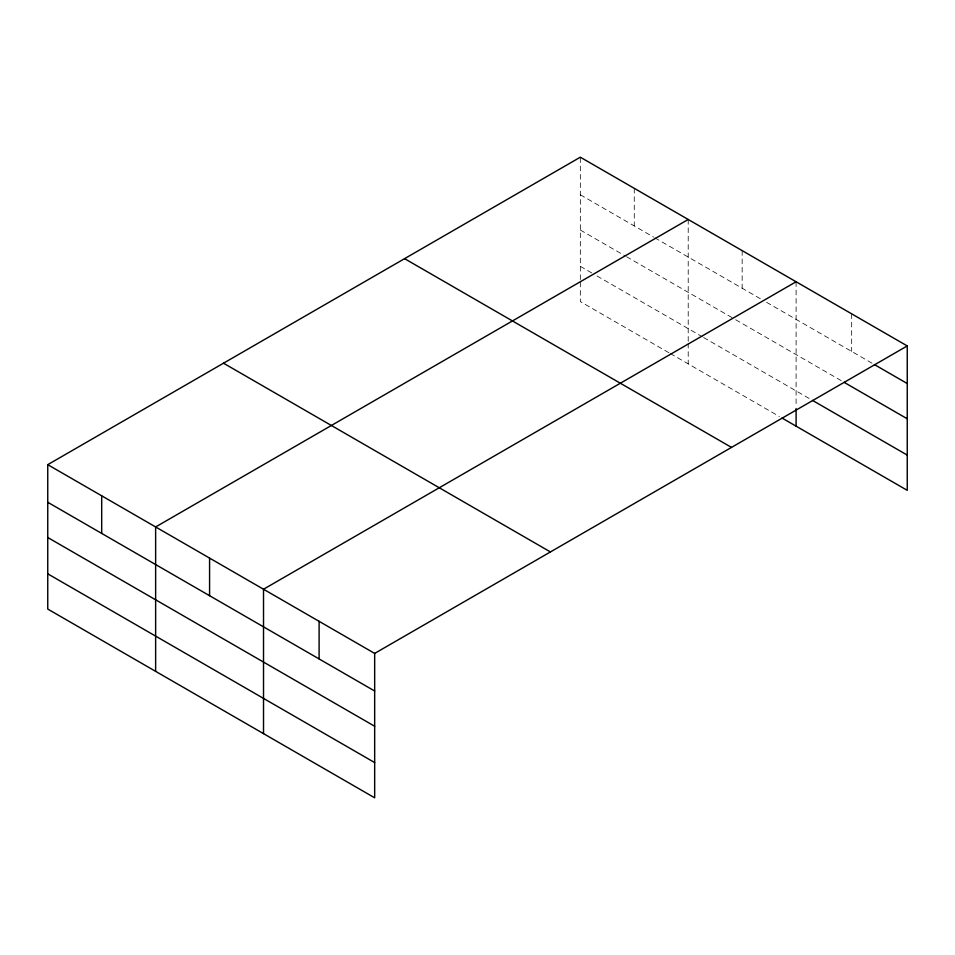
<?xml version="1.0" encoding="UTF-8"?>
<svg xmlns="http://www.w3.org/2000/svg" width="955" height="955" viewBox="0 0 955 955"><rect width="100%" height="100%" fill="white"/><g stroke="black" fill="none" stroke-linecap="round" stroke-linejoin="round"><path stroke-width="0.72" stroke-dasharray="4.78 3.58" d="M580.33 279.552L580.33 157.193M580.33 194.784L653.53 237.055M654.82 237.795L761.422 299.345M766.555 302.305L873.145 363.843M580.33 230.036L625.274 255.988M626.564 256.728L734.443 319.018M735.732 319.758L841.57 380.854M580.33 266.338L591.885 273.011M597.018 275.983L702.343 336.781M703.62 337.533L809.995 398.939M668.942 352.753L580.33 301.589L580.33 281.033M670.231 353.493L779.399 416.523M851.669 313.849L851.669 351.452M796.1 281.761L796.1 407.069M742.154 250.616L742.154 288.219M688.209 219.471L688.209 341.842M688.209 343.311L688.209 363.867M634.263 188.326L634.263 225.929"/><path stroke-width="1.43" d="M907.25 345.937L580.33 157.193L47.75 464.667L47.75 609.063L374.67 797.807L374.67 653.411L907.25 345.937L907.25 490.333L781.966 418.004M688.209 219.471L155.629 526.957L155.629 671.353M796.1 281.761L263.52 589.235L263.52 733.643M874.41 364.571L907.25 383.54M844.089 382.322L907.25 418.779M812.514 400.396L907.25 455.093M404.574 258.65L731.494 447.406M223.506 363.198L550.426 551.942M47.75 464.667L374.67 653.411M47.75 502.27L374.67 691.014M47.75 537.51L374.67 726.254M47.75 573.824L374.67 762.567M796.1 408.537L796.1 426.157M319.101 621.323L319.101 658.926M209.575 558.102L209.575 595.693M101.696 495.812L101.696 533.415"/></g></svg>
